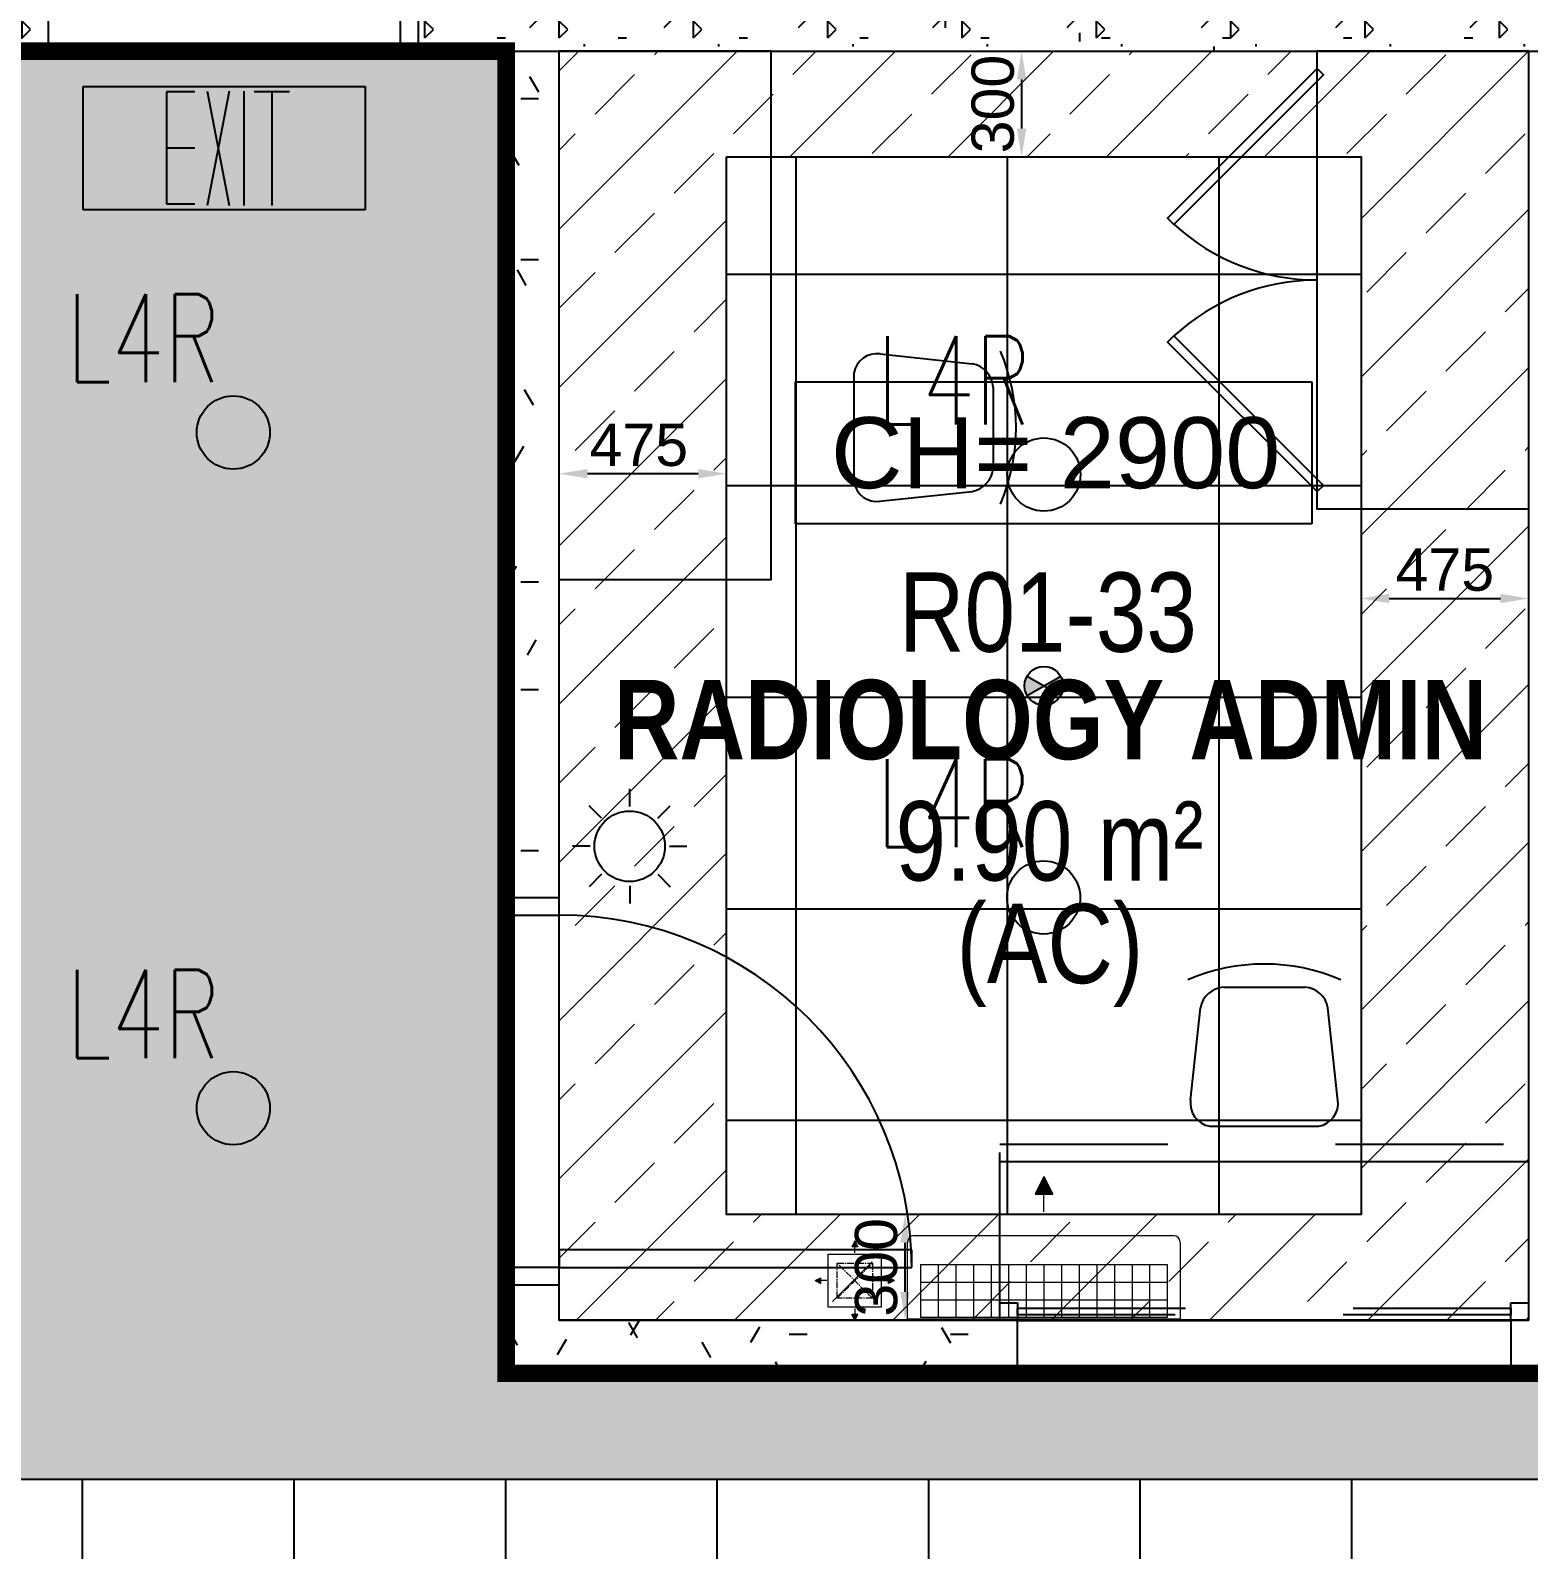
# Model space of a CAD drawing. Header units: millimetres. Extents: x -92759 to 184353, y -15225 to 86714.
# Drawn here: x -52733 to -48483, y 72541 to 76850 of the extents above; entities that cross this region are included whole.
import ezdxf

# ---------------------------------------------------------------- set-up
doc = ezdxf.new("R2010")
doc.units = ezdxf.units.MM
for name, pattern in [('CENTER2', [28.574999999999996, 19.05, -3.174999999999999, 3.174999999999999, -3.174999999999999]), ('Dash', [952.5, 476.25, -476.25]), ('HIDDEN', [0.375, 0.25, -0.125])]:
    doc.linetypes.add(name, pattern=pattern)
doc.layers.get('Defpoints').update_dxf_attribs({"color": 8})
for name, color, linetype in [('0-1', 9, 'Continuous'), ('0-Motion Sensor', 1, 'Continuous'), ('A-_DOOR----_E', 8, 'Continuous'), ('A-_DOOR----_E-1', 8, 'Continuous'), ('A-_FURT----_E-1', 8, 'Continuous'), ('A-_ROOMNAME_A', 8, 'Continuous'), ('A-_WALL----_E', 8, 'Continuous'), ('A-_WALL----_H-1', 9, 'Continuous'), ('A-_WALLPRTN_E', 8, 'Continuous'), ('A-PATT-CONC', 8, 'Continuous'), ('E-_LITG _ CKT -DB', 1, 'HIDDEN'), ('E-legend', 1, 'Continuous'), ('HF', 7, 'Continuous'), ('HF Text', 7, 'Continuous'), ('HFI 02', 7, 'Continuous'), ('M-ACMV_FCU', 5, 'Continuous')]:
    doc.layers.add(name, color=color, linetype=linetype)
for name, color, linetype, true_color in [('1599_FURN_RHH_BLK8 _NEW__1ST STY_dwg _2_-1', 7, 'Continuous', 0xaaaaaa), ('A-_DETA----_ED-2', 1, 'Continuous', 0xff0000), ('A-_DOOR----_H', 7, 'Dash', 0x000050), ('A-_FURN--4', 7, 'Continuous', 0xaaaaaa), ('E-_FIREALAM_E-1', 1, 'Continuous', 0xff0000), ('E-_LIGT----_E', 1, 'Continuous', 0xff0000)]:
    doc.layers.add(name, color=color, linetype=linetype, true_color=true_color)
for name, color, linetype, lineweight in [('HFI 9MM FPB', 94, 'Continuous', 5), ('M-ACMV_FAD', 3, 'Continuous', 18), ('M-ACMV_FAG', 3, 'Continuous', 25)]:
    doc.layers.add(name, color=color, linetype=linetype, lineweight=lineweight)
doc.styles.add('Arial', font='arial.ttf')
doc.styles.add('Arial Narrow_2', font='ARIALN.TTF', dxfattribs={"height": 224.9999999999997})
doc.styles.add('Arial Narrow_B_1', font='ARIALNB.TTF', dxfattribs={"height": 299.9999999999996})
doc.styles.add('Arial_4', font='arial.ttf', dxfattribs={"height": 1.8})
doc.styles.add('Simplex', font='simplex_.ttf', dxfattribs={"width": 0.7, "height": 449.9999999999998})
doc.styles.get("Standard").update_dxf_attribs({"font": 'arial.ttf'})
doc.dimstyles.get("Standard").update_dxf_attribs({"dimtxt": 0.18, "dimasz": 0.18, "dimexe": 0.18, "dimexo": 0.0625, "dimgap": 0.09, "dimtad": 0, "dimtih": 1, "dimtoh": 1, "dimdec": 4, "dimzin": 0, "dimdsep": 46, "dimtxsty": 'Standard', "dimcen": 0.09, "dimadec": 0, "dimazin": 0, "dimtfac": 1, "dimtdec": 4, "dimtofl": 0, "dimtmove": 0, "dimatfit": 3, "dimfxl": 1, "dimtolj": 1, "dimtzin": 0, "dimarcsym": 0})
pattern_1 = [(0, (-11870.95033970803, 40538.29041519728), (609.6, 152.4), [50.292, -406.908, 50.292, -406.908, -2438.4]), (0, (-11870.95033970803, 40538.29041519728), (609.6, 152.4), [-914.4, 50.292, -864.1080000000001, 50.292, -406.908, -1066.8]), (0, (-11870.95033970803, 40538.29041519728), (609.6, 152.4), [-2286, 50.292, -254.508, 50.292, -711.7080000000001]), (120, (-11642.35033970803, 40614.49041519727), (-436.7822715367483, 451.7290861469939), [50.29199999999999, -406.9079999999999, 50.29199999999999, -406.9079999999999, -2438.399999999999]), (120, (-11642.35033970803, 40614.49041519727), (-436.7822715367483, 451.7290861469939), [-914.3999999999997, 50.29199999999999, -864.1079999999998, 50.29199999999999, -406.9079999999999, -1066.799999999999]), (120, (-11642.35033970803, 40614.49041519727), (-436.7822715367483, 451.7290861469939), [-2285.999999999999, 50.29199999999999, -254.5079999999999, 50.29199999999999, -711.7079999999999]), (240, (-11566.15033970803, 40919.29041519728), (-172.8177284632514, -604.1290861469938), [50.292, -406.908, 50.292, -406.908, -2438.4]), (240, (-11566.15033970803, 40919.29041519728), (-172.8177284632514, -604.1290861469938), [-914.4, 50.292, -864.1080000000001, 50.292, -406.908, -1066.8]), (240, (-11566.15033970803, 40919.29041519728), (-172.8177284632514, -604.1290861469938), [-2286, 50.292, -254.508, 50.292, -711.7080000000001])]

# ---------------------------------------------------------------- blocks, each defined once
blk = doc.blocks.new('IDA - F - Single - Swing - VP1 - 1100L X 2200H -FTD-03 1HR VP-10487248-BLK8_RHH_1ST STOREY PLAN')
at = {"layer": 'A-_DOOR----_E-1'}
for p, q in [((-550.000000000002, 100.0000000004537), (-500.000000000002, 100.0000000004539)), ((-500.000000000002, 100.0000000004539), (-500.0000000000013, -100.00000000048)), ((499.9999999999971, 100.0000000004571), (549.9999999999978, 100.0000000004572)), ((499.9999999999977, -50.79999999999546), (499.9999999999971, 100.0000000004571)), ((449.9999999999856, -50.79999999999423), (499.9999999999856, -50.79999999999423)), ((449.9999999999856, -1050.799999999994), (449.9999999999856, -50.79999999999427)), ((499.9999999999856, -50.79999999999423), (499.9999999999856, -1050.799999999994)), ((-500.0000000000013, -100.00000000048), (-550.0000000000014, -100.0000000004802)), ((549.9999999999985, -100.0000000004767), (499.9999999999978, -100.0000000004768)), ((449.9999999999856, -750.8000000000089), (499.9999999999857, -750.8000000000089)), ((449.999999999986, -775.8000000000092), (499.9999999999857, -775.8000000000092)), ((474.9999999999857, -875.8000000000092), (474.9999999999857, -775.8000000000092)), ((449.9999999999853, -875.8000000000092), (499.9999999999857, -875.8000000000092)), ((449.9999999999853, -900.8000000000052), (499.9999999999857, -900.8000000000052)), ((499.9999999999856, -1050.799999999994), (449.9999999999856, -1050.799999999994))]:
    blk.add_line(p, q, dxfattribs=at)
blk.add_arc((499.9999999999839, -50.79999999999654), 999.9999999999984, 180.0000000000001, 269.9999999999997, dxfattribs=at)
blk = doc.blocks.new('IDA - Exit Sign - IDA - Exit Sign - One Side-7541936-BLK8_RHH_1ST STOREY PLAN')
at = {"layer": 'A-_DETA----_ED-2'}
for p, q in [((-163.8565644407789, -115.0739129999295), (-163.8565644407789, -432.5000000000006)), ((-83.85656444077901, -115.0739129999295), (-163.8565644407789, -115.0739129999295)), ((-48.85656444077947, -112.7740891462071), (14.04157969085757, -437.7740891462139)), ((14.04157969085439, -112.7740891462061), (-48.85656444077622, -437.7740891462138)), ((55.0901801741428, -112.7740891462029), (55.0901801741428, -437.7740891462149)), ((185.0901801741443, -115.3480021461379), (85.09018017414317, -115.3480021461379)), ((135.0901801741429, -115.3480021461379), (135.0901801741429, -437.7740891462149)), ((-83.85656444077793, -275.0000000000011), (-163.8565644407789, -275.0000000000011)), ((-163.8565644407789, -432.5000000000006), (-83.85656444077583, -432.5000000000006))]:
    blk.add_line(p, q, dxfattribs=at)
at = {"layer": 'E-_LIGT----_E'}
for p, q in [((-399.9999999999995, -449.9999999999992), (-399.9999999999995, -99.99999999999926)), ((-399.9999999999995, -99.99999999999923), (399.9999999999998, -99.99999999999923)), ((399.9999999999997, -99.99999999999923), (399.9999999999997, -449.9999999999992)), ((399.9999999999997, -449.9999999999992), (-399.9999999999995, -449.9999999999992))]:
    blk.add_line(p, q, dxfattribs=at)
blk = doc.blocks.new('IDA - Strobe Light - IDA - Strobe Light-8826107-BLK8_RHH_1ST STOREY PLAN')
at = {"layer": 'A-_DETA----_ED-2'}
for p, q in [((-3.537799099273752e-13, 312.4999999999995), (-3.537799099273752e-13, 362.4999999999995)), ((-79.54951288348698, 279.549512883486), (-114.9048519428144, 314.9048519428134)), ((79.54951288348606, 279.5495128834863), (114.9048519428134, 314.9048519428138)), ((-112.5000000000004, 199.9999999999995), (-162.5000000000003, 199.9999999999995)), ((112.4999999999997, 199.9999999999995), (162.4999999999997, 199.9999999999995)), ((-79.54951288348677, 120.4504871165127), (-114.9048519428141, 85.09514805718528)), ((-3.537799099273752e-13, 87.4999999999995), (-3.537799099273752e-13, 37.4999999999995)), ((79.54951288348626, 120.4504871165129), (114.9048519428137, 85.09514805718557))]:
    blk.add_line(p, q, dxfattribs=at)
blk.add_circle((-3.60338529980185e-13, 199.9999999999995), 99.99999999999993, dxfattribs=at)
blk = doc.blocks.new('IDA - F - Single - Swing1 - 1100L X 2200H -TD-03-10510367-BLK8_RHH_1ST STOREY PLAN')
at = {"layer": 'A-_DOOR----_E'}
for p, q in [((499.999999999996, 1075.000000000007), (449.999999999996, 1075.000000000007)), ((449.999999999996, 1075.000000000007), (449.999999999996, 75.0000000000069)), ((499.999999999996, 75.00000000000688), (499.999999999996, 1075.000000000007)), ((-500.0000000000014, 75.00000000048006), (-550.0000000000014, 75.00000000048021)), ((-500.0000000000019, -75.00000000045382), (-500.0000000000014, 75.00000000048006)), ((449.999999999996, 75.00000000000688), (499.999999999996, 75.00000000000688)), ((549.9999999999984, 75.00000000047666), (499.9999999999977, 75.00000000047682)), ((499.9999999999977, 75.00000000047682), (499.9999999999973, -75.00000000045706)), ((-550.0000000000018, -75.00000000045367), (-500.0000000000019, -75.00000000045382)), ((499.9999999999973, -75.00000000045706), (549.999999999998, -75.00000000045722))]:
    blk.add_line(p, q, dxfattribs=at)
blk.add_arc((499.9999999999996, 75.0000000000127), 999.9999999999937, 90.00000000000018, 180.0000000000001, dxfattribs=at)
blk = doc.blocks.new('IDA - RS - Roller Shutter - Single - 1500L X 1200H - RS01-10143543-BLK8_RHH_1ST STOREY PLAN')
at = {"layer": 'A-_DOOR----_E'}
for p, q in [((-749.9999999999995, 124.9999999999961), (-699.9999999999998, 124.9999999999963)), ((-749.9999999999993, 74.99999999999612), (-749.9999999999995, 124.9999999999961)), ((-699.9999999999998, 124.9999999999963), (-699.9999999999997, 74.99999999999628)), ((699.9999999999998, 125.0000000000008), (750.0000000000521, 125.000000000001)), ((699.9999999999999, 75.0000000000008), (699.9999999999998, 125.0000000000008)), ((750.0000000000521, 125.000000000001), (750.0000000000522, 75.00000000000097)), ((-699.9999999999997, 74.99999999999628), (-749.9999999999993, 74.99999999999612)), ((750.0000000000522, 75.00000000000097), (699.9999999999999, 75.0000000000008))]:
    blk.add_line(p, q, dxfattribs=at)
at = {"layer": 'A-_DOOR----_H'}
for p, q in [((-750.0000000000055, 575), (750.0000000000003, 575)), ((-750.0000000000055, 75), (-750.0000000000055, 575)), ((750.0000000000003, 575), (750.0000000000003, 75)), ((-700.0000000000039, 109.5249999999863), (699.999999999996, 109.5249999999888)), ((-700.0000000000039, 90.47499999999002), (-700.0000000000039, 109.5249999999863)), ((699.999999999996, 90.4749999999925), (-700.0000000000039, 90.47499999999002)), ((699.999999999996, 109.5249999999888), (699.999999999996, 90.4749999999925)), ((750.0000000000003, 75), (-750.0000000000055, 75))]:
    blk.add_line(p, q, dxfattribs=at)
blk = doc.blocks.new('1599_FURN_RHH_BLK8 _NEW__1ST STY_dwg_CHAIR-10346283-BLK8_RHH_1ST STOREY PLAN')
at = {"layer": 'A-_FURN--4'}
for p, q in [((362639.3304358853, -313382.1913834465), (362869.3304358853, -313382.1913834465)), ((362545.4304358853, -313702.2913834465), (362573.4304358854, -313441.0913834465)), ((362963.4304358853, -313704.1913834465), (362935.2304358854, -313441.0913834465)), ((362599.6304358853, -313776.5913834465), (362909.0304358854, -313776.5913834465))]:
    blk.add_line(p, q, dxfattribs=at)
for centre, radius, start, end in [((362754.3804358854, -313864.2960709466), 547.7046897823203, 66.66493055427058, 113.3350722229795), ((362643.9466678823, -313453.6721931002), 71.62971273559805, 93.6950333322585, 169.8842861103171), ((362864.7142038884, -313453.6721931002), 71.62971273559805, 10.11571388968292, 86.30496666774151), ((362610.5002164053, -313711.743373969), 65.75269166937291, 171.7350638884607, 260.4845777789885), ((362898.1606553654, -313711.743373969), 65.7526916692577, 279.5154222210274, 8.264936111546753)]:
    blk.add_arc(centre, radius, start, end, dxfattribs=at)
blk = doc.blocks.new('1599_FURN_RHH_BLK8 _NEW__1ST STY_dwg _2_-10346281-BLK8_RHH_1ST STOREY PLAN')
at = {"layer": 'A-_FURN--4', "color": 8}
for p, q in [((-14029.36309456637, -3023.32609825602), (-14029.36692233702, -3023.322270519906)), ((-14029.36692233702, -3374.794133096186), (-14029.36310134617, -3374.790312139748))]:
    blk.add_line(p, q, dxfattribs=at)
at = {"layer": 'A-_FURN--4', "color": 8, "flags": 128}
for points in [[(-15755.10285362462, -4049.058201807769), (-15755.10285362462, -2549.058201807769), (-15155.10285362462, -2549.058201807769), (-15155.10285362462, -4049.058201807769)], [(-13005.10285362502, -3849.058201808046), (-13605.10285362502, -3849.058201808046), (-13605.10285362502, -2549.058201808046), (-13005.10285362502, -2549.058201808046)], [(-13605.10285362502, -2599.058201808046), (-14029.36692233698, -3023.322270519944), (-14011.68925280729, -3040.999940049631), (-13587.42518409545, -2616.735871337674)], [(-13605.10285362502, -3799.058201807988), (-14029.36692233692, -3374.794133096089), (-14011.68925280735, -3357.116463566461), (-13587.42518409545, -3781.380532278417)], [(-13005.10285362485, -6149.063682086882), (-14505.10285362485, -6149.063682086882), (-14505.10285362485, -5699.063682086883), (-13005.10285362485, -5699.063682086883)]]:
    blk.add_lwpolyline(points, close=True, dxfattribs=at)
at = {"layer": 'A-_FURN--4', "color": 8}
for centre, radius, start, end in [((-13605.10285362502, -2599.058201808046), 600.0000000000014, 227.3880154646153, 270), ((-13605.10285362502, -3799.058201808046), 599.9999999999982, 90, 132.6119845353847)]:
    blk.add_arc(centre, radius, start, end, dxfattribs=at)
at = {"color": 8, "rotation": 270}
blk.add_blockref('1599_FURN_RHH_BLK8 _NEW__1ST STY_dwg_CHAIR-10346283-BLK8_RHH_1ST STOREY PLAN', (298857.7803728047, 359136.9157344653), dxfattribs=at)
at = {"color": 8}
blk.add_blockref('1599_FURN_RHH_BLK8 _NEW__1ST STY_dwg_CHAIR-10346283-BLK8_RHH_1ST STOREY PLAN', (-376509.4332895101, 308177.5277013597), dxfattribs=at)
blk = doc.blocks.new('A$Cb2bf8f38')
at = {"layer": 'A-_WALL----_H-1'}
h = blk.add_hatch(dxfattribs=at)
h.set_pattern_fill('FP_2', color=256, style=0, pattern_type=2)
h.set_pattern_definition([(0, (-11870.95033970803, 40538.29041519728), (381, 381), [47.625, -333.375]), (90, (-11870.95033970803, 40538.29041519728), (-381, 381), [47.625, -333.375]), (135, (-11823.32533970803, 40538.29041519728), (-381.0004474118108, 2.842170943040401e-14), [67.352, -471.463]), (0, (-11823.32533970803, 40752.60341519728), (381, 381), [47.625, -333.375]), (45, (-11799.51233970803, 40728.79041519728), (0, 381.0004474118109), [33.676, -505.139]), (135, (-11799.51233970803, 40728.79041519728), (-381.0004474118108, 2.842170943040401e-14), [33.676, -505.139]), (0, (-11680.45033970803, 40847.85341519728), (381, 381), [67.352, -313.648]), (45, (-11680.45033970803, 40847.85341519728), (0, 381.0004474118109), [47.625, -491.19]), (135, (-11613.09833970803, 40847.85341519728), (-381.0004474118108, 2.842170943040401e-14), [47.625, -491.19]), (90, (-11609.01233970803, 40633.54041519728), (-381, 381), [47.625, -333.375]), (45, (-11609.01233970803, 40633.54041519728), (0, 381.0004474118109), [33.676, -505.139]), (135, (-11585.20033970803, 40657.35341519728), (-381.0004474118108, 2.842170943040401e-14), [33.676, -505.139]), (0, (-11823.32533970803, 40633.54041519728), (381, 381), [23.812, -319.087]), (0, (-11537.57533970803, 40728.79041519728), (381, 381), [23.812, -319.087]), (90, (-11656.63733970803, 40776.41541519728), (-381, 381), [23.812, -319.087]), (135, (-11609.01233970803, 40562.10341519728), (-381.0004474118108, 2.842170943040401e-14), [33.676, -505.139]), (135, (-11775.70033970803, 40824.04041519728), (-381.0004474118108, 2.842170943040401e-14), [33.676, -505.139]), (45, (-11692.35633970803, 40663.30641519728), (0, 381.0004474118109), [33.676, -505.139]), (90, (-11739.98133970803, 40585.91541519728), (-381, 381), [5.952999999999999, -375.047]), (90, (-11722.12233970803, 40746.64941519727), (-381, 381), [5.952999999999999, -375.047]), (90, (-11543.52833970803, 40812.13441519727), (-381, 381), [5.952999999999999, -375.047]), (90, (-11537.57533970803, 40609.72841519728), (-381, 381), [5.952999999999999, -375.047])])
h.paths.add_polyline_path([(-2650.000000000116, 44250.0054802739), (-2650.000000000116, 44450.00548027392), (-8700.000000000102, 44450.00548027392), (-8700.000000000102, 44250.00548027393), (-2800.000000000116, 44250.0054802739)])
h.paths.add_polyline_path([(-9900.000000000175, 44250.00548027393), (-9800.00000000013, 44250.00548027393), (-9800.00000000013, 44450.00548027392), (-9900.000000000175, 44450.00548027392), (-9900.000000000115, 44329.77387313666)])
h = blk.add_hatch(dxfattribs=at)
h.set_pattern_fill('FP_1', color=256, style=0, pattern_type=2)
h.set_pattern_definition(pattern_1)
h.paths.add_polyline_path([(-8300.000000003025, 40649.99999999481), (-8300.000000003025, 40749.99999999486), (-8450.000000003034, 40749.99999999489), (-8450.000000003034, 40649.99999999481), (-8375.000000003, 40649.99999999481)])
h.paths.add_polyline_path([(-8450.000000003034, 41849.99999999489), (-8300.000000003025, 41849.99999999489), (-8300.000000003025, 44250.00548027393), (-8450.000000003034, 44250.00548027393)])
h = blk.add_hatch(dxfattribs=at)
h.set_pattern_fill('FP_1', color=256, style=0, pattern_type=2)
h.set_pattern_definition(pattern_1)
h.paths.add_polyline_path([(-2900.000000000164, 40499.99999999478), (-2800.000000000116, 40499.99999999478), (-2800.000000000116, 40649.99999999478), (-2900.000000000164, 40649.99999999478), (-2900.000000000164, 40574.99999999478)])
h.paths.add_polyline_path([(-5550.000000003226, 40499.99999999481), (-4000.000000000122, 40499.99999999481), (-4000.000000000122, 40649.99999999481), (-5600.000000003292, 40649.99999999481), (-5600.000000003292, 40499.99999999481)])
h.paths.add_polyline_path([(-8450.000000003034, 40499.99999999481), (-6999.920621902424, 40499.99999999481), (-7000.000000003286, 40649.99999999481), (-8450.000000003034, 40649.99999999481), (-8450.000000003034, 40574.99999999481)])
at = {"layer": 'A-_WALL----_E'}
for p, q in [((-8700.000000000102, 44450.00548027392), (-8700.000000000102, 44250.00548027393)), ((-8700.000000000102, 44250.00548027393), (-2800.000000000126, 44250.0054802739))]:
    blk.add_line(p, q, dxfattribs=at)
at = {"layer": 'A-_WALLPRTN_E'}
for p, q in [((-8450.000000003034, 44250.00548027393), (-8450.000000003034, 41849.99999999489)), ((-8300.000000003034, 41849.99999999489), (-8300.000000003034, 44250.00548027393)), ((-8450.000000003034, 41849.99999999489), (-8300.000000003034, 41849.99999999489)), ((-8300.000000003034, 40749.99999999486), (-8450.000000003034, 40749.99999999489)), ((-8450.000000003034, 40749.99999999489), (-8450.000000003034, 40499.99999999481)), ((-8300.000000003034, 40649.99999999481), (-8300.000000003034, 40749.99999999486)), ((-7050.000000003287, 40649.99999999481), (-8300.000000003034, 40649.99999999481)), ((-6999.920621902432, 40499.99999999481), (-6999.920621902432, 40649.99999999481)), ((-6999.920621902458, 40649.9999999948), (-5600.000000003282, 40649.9999999948)), ((-5600.000000003301, 40649.99999999481), (-5600.000000003301, 40499.99999999481)), ((-8450.000000003034, 40499.99999999481), (-4000.00000000013, 40499.99999999481))]:
    blk.add_line(p, q, dxfattribs=at)
at = {"layer": '1599_FURN_RHH_BLK8 _NEW__1ST STY_dwg _2_-1'}
blk.add_blockref('1599_FURN_RHH_BLK8 _NEW__1ST STY_dwg _2_-10346281-BLK8_RHH_1ST STOREY PLAN', (7455.102853621805, 46800.00000000382), dxfattribs=at)
at = {"layer": 'A-_DOOR----_E', "rotation": 269.9999999999999}
blk.add_blockref('IDA - F - Single - Swing1 - 1100L X 2200H -TD-03-10510367-BLK8_RHH_1ST STOREY PLAN', (-8375.000000003032, 41299.99999999487), dxfattribs=at)
at = {"layer": 'A-_DOOR----_E'}
blk.add_blockref('IDA - RS - Roller Shutter - Single - 1500L X 1200H - RS01-10143543-BLK8_RHH_1ST STOREY PLAN', (-6300.000000003285, 40574.9999999948), dxfattribs=at)
at = {"layer": 'A-_DOOR----_E-1', "rotation": 180}
blk.add_blockref('IDA - F - Single - Swing - VP1 - 1100L X 2200H -FTD-03 1HR VP-10487248-BLK8_RHH_1ST STOREY PLAN', (-9250.000000000115, 44350.00548027393), dxfattribs=at)
at = {"layer": 'A-_FURT----_E-1'}
blk.add_blockref('IDA - Exit Sign - IDA - Exit Sign - One Side-7541936-BLK8_RHH_1ST STOREY PLAN', (-9250.000000000118, 44250.00548027393), dxfattribs=at)
at = {"layer": 'E-_FIREALAM_E-1', "rotation": 269.9999999999976}
blk.add_blockref('IDA - Strobe Light - IDA - Strobe Light-8826107-BLK8_RHH_1ST STOREY PLAN', (-8300.000000003032, 41994.99999999488), dxfattribs=at)
at = {"layer": 'A-_ROOMNAME_A', "char_height": 224.9999999999997, "attachment_point": 1}
for s, insert, width, style in [('R01-33', (-7336.123542716037, 42771.64654315566), 1058.227499999999, 'Arial Narrow_2'), ('RADIOLOGY ADMIN', (-8144.623542716034, 42466.87244625909), 3018.353437499996, 'Arial Narrow_B_1'), ('9.90 m²', (-7345.873542716037, 42122.80994625909), 1082.278124999998, 'Arial Narrow_2'), ('(AC)', (-7172.623542716037, 41831.77824905491), 661.3921874999991, 'Arial Narrow_2')]:
    blk.add_mtext(s, dxfattribs=dict(at, insert=insert, width=width, style=style))
blk = doc.blocks.new('*D483')
at = {"layer": 'Defpoints', "color": 0, "transparency": 16777216}
for p in [(3570.950339705218, 502513.4304519594), (3570.950339705218, 502325.1847360647), (4045.612358561732, 502325.1847360646)]:
    blk.add_point(p, dxfattribs=at)
at = {"layer": 'HFI 02', "color": 0, "lineweight": -2, "transparency": 16777216}
for p, q in [((3570.950339705218, 502327.1847360647), (3570.950339705218, 502516.4304519594)), ((3965.612358561732, 502513.4304519594), (3650.950339705218, 502513.4304519594)), ((4045.612358561732, 502327.1847360646), (4045.612358561732, 502516.4304519594))]:
    blk.add_line(p, q, dxfattribs=at)
at = {"layer": 'HFI 02', "color": 0, "transparency": 16777216}
for points in [[(3650.950339705218, 502526.7637852927), (3650.950339705218, 502500.0971186261), (3570.950339705218, 502513.4304519594)], [(3965.612358561732, 502526.7637852927), (3965.612358561732, 502500.0971186261), (4045.612358561732, 502513.4304519594)]]:
    blk.add_solid(points, dxfattribs=at)
at = {"layer": 'HFI 02', "color": 152, "true_color": 0x2776bb, "transparency": 16777216, "insert": (3796.947694398637, 502594.4536443196), "char_height": 120, "attachment_point": 5, "style": 'Arial'}
blk.add_mtext('\\A1;475', dxfattribs=at)
blk = doc.blocks.new('*D484')
at = {"layer": 'Defpoints', "color": 0, "transparency": 16777216}
for p in [(4882.709168431802, 503711.7150650768), (4882.709168431802, 503412.2120070739), (4882.709168431804, 503412.2120070739)]:
    blk.add_point(p, dxfattribs=at)
at = {"layer": 'HFI 02', "color": 0, "lineweight": -2, "transparency": 16777216}
for p, q in [((4882.771668431802, 503711.7150650768), (4882.889168431804, 503711.7150650768)), ((4882.709168431804, 503631.7150650768), (4882.709168431804, 503492.2120070739)), ((4882.771668431802, 503412.2120070739), (4882.889168431804, 503412.2120070739))]:
    blk.add_line(p, q, dxfattribs=at)
at = {"layer": 'HFI 02', "color": 0, "transparency": 16777216}
for points in [[(4869.375835098471, 503631.7150650768), (4896.042501765137, 503631.7150650768), (4882.709168431804, 503711.7150650768)], [(4869.375835098471, 503492.2120070739), (4896.042501765137, 503492.2120070739), (4882.709168431804, 503412.2120070739)]]:
    blk.add_solid(points, dxfattribs=at)
at = {"layer": 'HFI 02', "color": 152, "true_color": 0x2776bb, "transparency": 16777216, "insert": (4801.399482210936, 503561.9635360752), "char_height": 120, "attachment_point": 5, "rotation": 90, "style": 'Arial'}
blk.add_mtext('\\A1;300', dxfattribs=at)
blk = doc.blocks.new('*D485')
at = {"layer": 'Defpoints', "color": 0, "transparency": 16777216}
for p in [(4613.046338485789, 500412.206526795), (4551.950339704858, 500112.6459027199), (4613.046338485789, 500112.6459027199)]:
    blk.add_point(p, dxfattribs=at)
at = {"layer": 'HFI 02', "color": 0, "lineweight": -2, "transparency": 16777216}
for p, q in [((4612.983838485789, 500412.206526795), (4551.770339704858, 500412.206526795)), ((4551.950339704858, 500332.206526795), (4551.950339704858, 500192.6459027199)), ((4612.983838485789, 500112.6459027199), (4551.770339704858, 500112.6459027199))]:
    blk.add_line(p, q, dxfattribs=at)
at = {"layer": 'HFI 02', "color": 0, "transparency": 16777216}
for points in [[(4538.617006371525, 500332.206526795), (4565.283673038191, 500332.206526795), (4551.950339704858, 500412.206526795)], [(4538.617006371525, 500192.6459027199), (4565.283673038191, 500192.6459027199), (4551.950339704858, 500112.6459027199)]]:
    blk.add_solid(points, dxfattribs=at)
at = {"layer": 'HFI 02', "color": 152, "true_color": 0x2776bb, "transparency": 16777216, "insert": (4470.64065348399, 500262.4262147573), "char_height": 120, "attachment_point": 5, "rotation": 90, "style": 'Arial'}
blk.add_mtext('\\A1;300', dxfattribs=at)
blk = doc.blocks.new('*D486')
at = {"layer": 'Defpoints', "color": 0, "transparency": 16777216}
for p in [(5845.612348991344, 502294.4862530709), (6320.950339704737, 502294.4862530709), (6320.950339704737, 502159.484064759)]:
    blk.add_point(p, dxfattribs=at)
at = {"layer": 'HFI 02', "color": 0, "lineweight": -2, "transparency": 16777216}
for p, q in [((5845.612348991344, 502294.4237530709), (5845.612348991344, 502159.304064759)), ((6320.950339704737, 502294.4237530709), (6320.950339704737, 502159.304064759)), ((5925.612348991344, 502159.484064759), (6240.950339704737, 502159.484064759))]:
    blk.add_line(p, q, dxfattribs=at)
at = {"layer": 'HFI 02', "color": 0, "transparency": 16777216}
for points in [[(5925.612348991344, 502172.8173980923), (5925.612348991344, 502146.1507314257), (5845.612348991344, 502159.484064759)], [(6240.950339704737, 502172.8173980923), (6240.950339704737, 502146.1507314257), (6320.950339704737, 502159.484064759)]]:
    blk.add_solid(points, dxfattribs=at)
at = {"layer": 'HFI 02', "color": 152, "true_color": 0x2776bb, "transparency": 16777216, "insert": (6083.281344348041, 502240.5072571192), "char_height": 120, "attachment_point": 5, "style": 'Arial'}
blk.add_mtext('\\A1;475', dxfattribs=at)
blk = doc.blocks.new('A$C020d881d')
at = {"layer": 'E-legend', "lineweight": 25}
blk.add_circle((818.6643091849692, 171.9994699180243), 103.8225529415026, dxfattribs=at)
at = {"layer": 'E-legend', "lineweight": 25, "style": 'Simplex', "width": 0.7}
blk.add_text('L4R', height=250, dxfattribs=at).set_placement((345.2158131215483, 314.3464861893663))
blk = doc.blocks.new('Motion Sensor')
at = {"layer": 'E-legend', "lineweight": 25}
h = blk.add_hatch(color=256, dxfattribs=at)
h.dxf.hatch_style = 1
h.paths.add_polyline_path([(10020.95033603635, -17121.62374853581), (9973.309739583374, -17094.11843734937, 0.1316524975873853), (9965.939713663416, -17121.62374853581, 0.1316524975873853), (9973.309739583374, -17149.12905972231)])
h = blk.add_hatch(color=256, dxfattribs=at)
h.dxf.hatch_style = 1
h.paths.add_polyline_path([(10068.59093248929, -17094.11843734937), (10020.95033603635, -17121.62374853581), (10068.59093248929, -17149.12905972231, 0.1316524975873954), (10075.96095840927, -17121.62374853581, 0.1316524975873954)])
for p, q in [((9973.309739583374, -17094.11843734938), (10068.59093248929, -17149.12905972232)), ((9973.309739583374, -17149.12905972232), (10068.59093248929, -17094.11843734938))]:
    blk.add_line(p, q, dxfattribs=at)
blk.add_circle((10020.95033603635, -17121.62374853581), 55.01062237293718, dxfattribs=at)
blk = doc.blocks.new('EL_B8_L1_R4')
at = {"color": 6, "linetype": 'HIDDEN', "ltscale": 40, "const_width": 50}
blk.add_lwpolyline([(13092.92616397704, -27358.34078146657), (13092.92616397704, -43108.33696939517), (10382.92615660021, -43108.3369693954), (10382.92615660021, -42358.34078146517), (6692.926171321393, -42358.34078146517), (6692.926171321102, -42758.34078146523), (2092.926171321102, -42758.34078142326), (2092.926171321073, -35258.34078146529), (-3607.073828676104, -35258.34078146529), (-3607.073828676104, -24683.34078146506), (4692.926171321044, -24683.34071341268), (4692.926171321014, -34658.34078146529), (10992.92616397896, -34658.34078146535), (10992.92616397902, -14008.34078146517), (2242.926163981843, -14008.34078146535), (2242.926163981989, -2458.340781465464), (-3957.073828676163, -2458.340781465464), (-3957.073828676163, -58.34078146528918), (842.9261713100423, -58.34078146528918), (842.9261713100423, 3691.664698813867), (2342.92617132116, 3691.664698813867), (2342.926171321131, -58.34078146511456), (13092.92616397899, -58.34078146511456), (13092.92616397899, -12058.34078146506)], dxfattribs=at)
at = {"layer": '0-Motion Sensor'}
blk.add_blockref('Motion Sensor', (-6153.024164715374, 19013.28570721025), dxfattribs=at)
at = {"layer": 'E-_LITG _ CKT -DB', "ltscale": 0.5}
for p in [(750.0260364135029, 2438.27087862484), (3049.261852569791, 2319.043511197247), (3048.434686916444, 1119.41447461654), (750.0260364133865, 521.6042119590857)]:
    blk.add_blockref('A$C020d881d', p, dxfattribs=at)
blk = doc.blocks.new('A$C18b254fe')
at = {"layer": 'M-ACMV_FCU', "lineweight": 5}
h = blk.add_hatch(color=256, dxfattribs=at)
h.dxf.hatch_style = 1
h.paths.add_polyline_path([(-405, 0), (-355, -25), (-355, 25)])
for p, q in [((-237, 368.5), (-237, -368.5)), ((-155, 350), (-5, 350)), ((-104.9999999999709, -349.9999999999964), (-105.0000000000291, 350)), ((-54.9999999999709, -349.9999999999964), (-55.0000000000291, 350)), ((0, 386.5), (0, -386.5)), ((-155, 300), (-5, 300)), ((-155, 250), (-5, 250)), ((-155, 200), (-5, 200)), ((-155, 150), (-5, 150)), ((-155, 100), (-5, 100)), ((-155, 50), (-5, 50)), ((-405, 0), (-355, 25)), ((-405, 0), (-355, -25)), ((-355, -25), (-355, 25)), ((-305, 0), (-355, 0)), ((-155, 0), (-5, 0)), ((-155, -50), (-5, -50)), ((-155, -100), (-5, -100)), ((-155, -150), (-5, -150)), ((-155, -200), (-5, -200)), ((-155, -250), (-5, -250)), ((-155, -300), (-5, -300)), ((-155, -350), (-5, -350))]:
    blk.add_line(p, q, dxfattribs=at)
for points in [[(-219, 386.5), (0, 386.5), (0, -386.5), (-219, -386.5)], [(-155, -350), (-155, 350)], [(-5, 350), (-5, -350)]]:
    blk.add_lwpolyline(points, dxfattribs=at)
for centre, start, end in [((-219, 368.5), 90, 180), ((-219, -368.5), 180, 270)]:
    blk.add_arc(centre, 18, start, end, dxfattribs=at)
blk = doc.blocks.new('A$C93d871f8')
at = {"layer": 'M-ACMV_FAG', "lineweight": 5}
h = blk.add_hatch(color=3, dxfattribs=at)
h.dxf.hatch_style = 1
h.paths.add_polyline_path([(-8.376322294803686, 95.94080573701649), (8.376322294803686, 95.94080573701649), (0, 112.6934503266239)])
h = blk.add_hatch(color=3, dxfattribs=at)
h.dxf.hatch_style = 1
h.paths.add_polyline_path([(-112.6934503266166, -4.440892098500626e-16), (-95.94080573700921, -8.376322294803686), (-95.94080573700921, 8.376322294803686)])
h = blk.add_hatch(color=3, dxfattribs=at)
h.dxf.hatch_style = 1
h.paths.add_polyline_path([(95.94080573700921, 8.376322294803686), (95.94080573700921, -8.376322294803686), (112.6934503266166, -4.440892098500626e-16)])
h = blk.add_hatch(color=3, dxfattribs=at)
h.dxf.hatch_style = 1
h.paths.add_polyline_path([(4.440892098500626e-16, -112.6934503266239), (8.376322294803686, -95.94080573701649), (-8.376322294803686, -95.94080573701649)])
at = {"layer": 'M-ACMV_FAD', "color": 3, "lineweight": 5}
blk.add_lwpolyline([(-75, 75), (75, 75), (75, -75), (-75, -75)], close=True, dxfattribs=at)
at = {"layer": 'M-ACMV_FAG', "color": 3, "lineweight": 5}
for p, q in [((0, 112.6934503266239), (-8.376322294803686, 95.94080573701649)), ((8.376322294803686, 95.94080573701649), (-8.376322294803686, 95.94080573701649)), ((0, 112.6934503266239), (8.376322294803686, 95.94080573701649)), ((0, 79.18816114740912), (0, 95.94080573701649)), ((-112.6934503266166, 0), (-95.94080573700921, 8.376322294803686)), ((-112.6934503266166, 0), (-95.94080573700921, -8.376322294803686)), ((-95.94080573700921, -8.376322294803686), (-95.94080573700921, 8.376322294803686)), ((-79.18816114740184, 0), (-95.94080573700921, 0)), ((79.18816114740184, 0), (95.94080573700921, 0)), ((95.94080573700921, -8.376322294803686), (95.94080573700921, 8.376322294803686)), ((112.6934503266166, 0), (95.94080573700921, 8.376322294803686)), ((112.6934503266166, 0), (95.94080573700921, -8.376322294803686)), ((0, -79.18816114740912), (0, -95.94080573701649)), ((8.376322294803686, -95.94080573701649), (-8.376322294803686, -95.94080573701649)), ((0, -112.6934503266239), (-8.376322294803686, -95.94080573701649)), ((0, -112.6934503266239), (8.376322294803686, -95.94080573701649))]:
    blk.add_line(p, q, dxfattribs=at)
at = {"layer": 'M-ACMV_FAG', "color": 3, "linetype": 'CENTER2', "lineweight": 5}
for p, q in [((-50, -50), (50, 50)), ((50, -50), (-50, 50))]:
    blk.add_line(p, q, dxfattribs=at)
blk.add_lwpolyline([(-50, 50), (50, 50), (50, -50), (-50, -50)], close=True, dxfattribs=at)
blk = doc.blocks.new('ACMV_B8L1_R9')
at = {"layer": 'M-ACMV_FAG', "lineweight": 5}
blk.add_blockref('A$C93d871f8', (239408.4999999972, -36650.50000000895), dxfattribs=at)
at = {"layer": 'M-ACMV_FCU', "color": 3, "lineweight": 5, "rotation": 270}
blk.add_blockref('A$C18b254fe', (239944.9999999972, -36760.00000000895), dxfattribs=at)
blk = doc.blocks.new('RCP_B8L1')
at = {"layer": 'A-PATT-CONC'}
h = blk.add_hatch(dxfattribs=at)
h.set_pattern_fill('ANSI37', color=256, scale=189, angle=45)
h.set_pattern_definition([(90, (5845.61234899133, 503412.2120070737), (-600.075, 0), []), (180, (5845.61234899133, 503412.2120070737), (-5.684341886080801e-14, -600.075), [])])
h.paths.add_polyline_path([(4045.612358561717, 503412.2120070737), (5845.61234899133, 503412.2120070737), (5845.61234899133, 500412.2065267948), (4045.612358561717, 500412.2065267948)])
h = blk.add_hatch(dxfattribs=at)
h.set_pattern_fill('ANSI37', color=256, scale=189, angle=45)
h.set_pattern_definition([(90, (-2178.96618839493, 497861.7095847974), (-600.075, 0), []), (180, (-2178.96618839493, 497861.7095847974), (-5.684341886080801e-14, -600.075), [])])
h.paths.add_polyline_path([(13420.95033475482, 497861.7095847974), (13420.95032518443, 457661.709584797), (12820.95032518431, 457661.709584797), (12820.9503347547, 497861.7095847974), (-2178.96618839493, 497861.7095847974), (-2178.96618839493, 499661.7095847975), (13420.95033475482, 499661.7095847975)])
at = {"layer": 'HFI 9MM FPB'}
h = blk.add_hatch(dxfattribs=at)
h.set_pattern_fill('ANSI33', color=256, scale=50)
h.set_pattern_definition([(45, (0, 0), (-224.5064030267288, 224.5064030267288), []), (45, (224.5065, 0), (-224.5064030267288, 224.5064030267288), [158.75, -79.375])])
h.paths.add_polyline_path([(3420.950339704997, 503711.7150650767), (3420.950339704997, 499961.7095847976), (14170.95033236557, 499961.7095847975), (14170.95033236513, 498786.7095847975), (14170.95033236557, 496961.7095847975), (14620.95033236557, 496961.7095847975), (14620.95033236557, 495861.7095847975), (14170.95033236557, 495861.7095847975), (14170.95033236556, 487961.7095847975), (14770.95033236557, 487961.7095847975), (14770.95033236557, 488411.7095847975), (17420.95033236105, 488411.7095847974), (17420.95033236105, 489484.4), (17420.95033236105, 489561.7095847975), (19070.9503323658, 489561.7095847975), (19070.9503323658, 488561.7095847975), (18870.95033236817, 488561.7095847975), (18870.95033236817, 487961.7095847975), (19070.95033236358, 487961.7095847975), (19070.95033236358, 485386.7095847974), (15770.95033236361, 485386.7095847974), (15770.95033236361, 486036.7095847975), (14170.95033236562, 486036.7095847975), (14170.95033236651, 474361.7095847983), (16695.95033236577, 474361.7095847976), (16695.95033236577, 472561.7095847962), (14827.95033236535, 472561.7095847962), (14827.95033236535, 472661.7095847967), (14170.95033236577, 472661.7095847962), (14170.9503323658, 456911.7133968674), (11460.95032498373, 456911.7133968674), (11460.95032498373, 457661.7095847974), (7770.950339707939, 457661.7095847974), (7770.950339707578, 457211.7095847977), (3170.944387781477, 457211.7095847977), (3170.944387781308, 464761.7095847974), (-2529.049660292229, 464761.7095847975), (-2529.049660292003, 475336.7095847978), (5770.950339704854, 475336.7095847966), (5770.950339704775, 465361.7095847974), (12071.95033236294, 465361.7095847973), (12071.95033236298, 486011.7095847973), (3321.950332365728, 486011.7095847973), (3321.950332365723, 497561.7095847974), (-2879.049660291422, 497561.7095847975), (-2879.049660291422, 499961.7095847976), (1920.950339693903, 499961.7095847976), (1920.950339693903, 503711.7150650766), (2120.950339707919, 503711.7150650762)])
h.paths.add_polyline_path([(13420.95033475482, 497861.7095847974), (13420.95032518443, 457661.709584797), (12820.95032518431, 457661.709584797), (12820.9503347547, 497861.7095847974), (-2178.96618839493, 497861.7095847974), (-2178.96618839493, 499661.7095847975), (13420.95033475482, 499661.7095847975)], flags=16)
h.paths.add_polyline_path([(12070.95033236294, 496961.7095847974), (3671.95032833599, 496961.7095863909), (3671.950327880435, 486161.7095863912), (12070.95033190738, 486161.7095847977)], flags=16)
h.paths.add_polyline_path([(15120.95033236557, 488099.2095847975), (15120.95033236557, 486299.2095847975), (16320.95033236557, 486299.2095847975), (16320.95033236557, 485699.2095847975), (18720.95033236557, 485699.2095847976), (18720.95033236557, 488099.2095847975)], flags=16)
h.paths.add_polyline_path([(8070.950339707706, 463261.7095847974), (11870.95033970811, 463261.7095847974), (11870.95033970811, 459461.7095848026), (8070.950339707706, 459461.7095848026)], flags=0)
h.paths.add_polyline_path([(7920.950339707706, 463411.7095847974), (12020.95033970811, 463411.7095847974), (12020.95033970811, 459311.7095848026), (7920.950339707706, 459311.7095848026)], flags=16)
h.paths.add_polyline_path([(-1979.049660292168, 474849.2096712132), (5220.950339704845, 474849.2096712126), (5220.950339704616, 465249.2239791045), (-1979.049660292398, 465249.2239791051)], flags=16)
h.paths.add_polyline_path([(-2529.049660291537, 467793.202294671), (-2529.049660291537, 464761.7095847974), (3170.944387781477, 464761.7095847974), (3170.944387781477, 457211.7095847974), (7770.950339707939, 457211.7095847977), (7770.950339707939, 457661.7095847974), (11460.95032498373, 457661.7095847974), (11460.95032498373, 456911.7133968674), (14170.9503323658, 456911.7133968674), (14170.9503323658, 472661.7095847974), (14020.95033236586, 472661.7095847974), (14020.95033236586, 457061.7095847974), (11610.95032498373, 457061.7095847974), (11610.95032498373, 457811.7095847974), (7620.950339707939, 457811.7095847974), (7620.950339707939, 457361.7095847974), (3320.944387781477, 457361.7095847974), (3320.944387781477, 464911.7095847974), (-2379.049660276622, 464911.7095847974), (-2379.049660284487, 467793.2022946712), (-2379.049660292352, 475186.7096712132), (5620.950339704854, 475186.7096712132), (5620.950339704854, 465211.7239790962), (12220.95033239991, 465211.7239790962), (12220.95033240288, 486011.7095847969), (12070.95033236295, 486011.7095847972), (12070.95033236295, 465361.723979085), (5770.950339703399, 465361.7239790972), (5770.950339704854, 475336.7096712132), (-2529.049660292003, 475336.7096712128)], flags=16)
h = blk.add_hatch(dxfattribs=at)
h.set_pattern_fill('ANSI33', color=256, scale=50)
h.set_pattern_definition([(45, (1.455191522836685e-11, 0), (-224.5064030267288, 224.5064030267288), []), (45, (224.5065000000177, 0), (-224.5064030267288, 224.5064030267288), [158.75, -79.375])])
h.paths.add_polyline_path([(3570.950339705014, 503711.7150650765), (6320.950339704767, 503711.7150650765), (6320.950339704767, 500112.6459027196), (3570.950339705014, 500112.6459027196)])
h.paths.add_polyline_path([(4045.612358561746, 503412.2120070737), (5845.612348991359, 503412.2120070737), (5845.612348991359, 500412.2065267948), (4045.612358561746, 500412.2065267948)], flags=16)
at = {"layer": 'HF'}
for points in [[(3420.950339704997, 503711.7150650767), (3420.950339704997, 499961.7095847976), (14170.95033236557, 499961.7095847975), (14170.95033236513, 498786.7095847975), (14170.95033236513, 498786.7095847975), (14170.95033236557, 496961.7095847975), (14620.95033236557, 496961.7095847975), (14620.95033236557, 495861.7095847975), (14170.95033236557, 495861.7095847975), (14170.95033236556, 487961.7095847975)], [(3321.950332365728, 486011.7095847973), (3321.950332365723, 497561.7095847974), (-2879.049660291422, 497561.7095847975), (-2879.049660291422, 499961.7095847976), (1920.950339693903, 499961.7095847976), (1920.950339693903, 503711.7150650766), (2120.950339707919, 503711.7150650762), (3420.950339704997, 503711.7150650761)]]:
    blk.add_lwpolyline(points, dxfattribs=at)
for points in [[(3570.950339704985, 503711.7150650765), (6320.950339704737, 503711.7150650765), (6320.950339704737, 500112.6459027196), (3570.950339704985, 500112.6459027196)], [(13420.95033475482, 497861.7095847974), (13420.95032518443, 457661.709584797), (12820.95032518431, 457661.709584797), (12820.9503347547, 497861.7095847974), (-2178.96618839493, 497861.7095847974), (-2178.96618839493, 499661.7095847975), (13420.95033475482, 499661.7095847975)]]:
    blk.add_lwpolyline(points, close=True, dxfattribs=at)
at = {"layer": 'HFI 02'}
blk.add_lwpolyline([(4045.612358561732, 503412.2120070737), (5845.612348991344, 503412.2120070737), (5845.612348991344, 500412.2065267948), (4045.612358561732, 500412.2065267948)], close=True, dxfattribs=at)
at = {"layer": 'HF Text', "insert": (4341.840339412913, 502673.7056252339), "char_height": 201.462342701253, "width": 1263.346208091493, "attachment_point": 1, "style": 'Arial_4', "bg_fill": 16, "box_fill_scale": 1.5, "bg_fill_color": 256, "bg_fill_transparency": 0}
blk.add_mtext('CH= 2900', dxfattribs=at)
at = {"layer": 'HFI 02'}
for base, p1, p2, picture, middle in [((4882.709168431804, 503412.2120070739), (4882.7091684318, 503711.7150650765), (4882.7091684318, 503412.2120070737), '*D484', (4882.709168431946, 503561.9635360752)), ((4551.950339704858, 500112.6459027199), (4613.046338485787, 500412.2065267948), (4613.046338485787, 500112.6459027196), '*D485', (4551.950339704999, 500262.4262147573))]:
    dim = blk.add_linear_dim(base=base, p1=p1, p2=p2, angle=90, dimstyle='Standard', dxfattribs=at)
    dim.commit()
    dim.dimension.update_dxf_attribs({"geometry": picture, "text_midpoint": middle, "dimtype": 128})
dim = blk.add_linear_dim(base=(3570.950339705218, 502513.4304519594), p1=(4045.612358561732, 502325.1847360646), p2=(3570.950339705218, 502325.1847360647), dimstyle='Standard', override={"dimexe": 3, "dimexo": 2}, dxfattribs=at)
dim.commit()
dim.dimension.update_dxf_attribs({"geometry": '*D483', "text_midpoint": (3796.947694398637, 502513.4304519594), "dimtype": 128})
dim = blk.add_linear_dim(base=(6320.950339704737, 502159.484064759), p1=(5845.612348991344, 502294.4862530709), p2=(6320.950339704737, 502294.4862530709), dimstyle='Standard', dxfattribs=at)
dim.commit()
dim.dimension.update_dxf_attribs({"geometry": '*D486', "text_midpoint": (6083.281344348041, 502240.5072571192)})

msp = doc.modelspace()

# ---------------------------------------------------------------- block references
at = {"layer": '0-1'}
msp.add_blockref('A$Cb2bf8f38', (-42933.02231215651, 32541.23510078315), dxfattribs=at)

# ---------------------------------------------------------------- next in the draw order: block references
at = {"color": 0}
msp.add_blockref('EL_B8_L1_R4', (-53725.94848348013, 73099.57588224312), dxfattribs=at)
at = {"layer": 'A-PATT-CONC', "color": 152, "true_color": 0x2776bb}
msp.add_blockref('RCP_B8L1', (-54803.97265186458, -426920.4744840196), dxfattribs=at)

# ---------------------------------------------------------------- next in the draw order: block references
at = {"layer": 'M-ACMV_FCU', "color": 5}
msp.add_blockref('ACMV_B8L1_R9', (-289803.0223121543, 109954.5972306221), dxfattribs=at)

doc.saveas('drawing.dxf')
